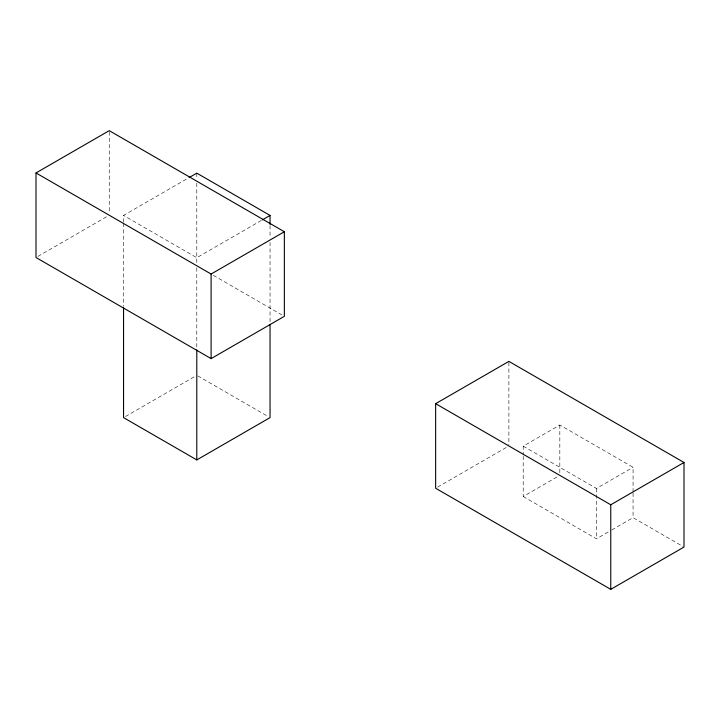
<?xml version="1.0" encoding="UTF-8"?>
<svg xmlns="http://www.w3.org/2000/svg" width="720" height="720" viewBox="0 0 720 720"><rect width="100%" height="100%" fill="white"/><g stroke="black" fill="none" stroke-linecap="round" stroke-linejoin="round"><path stroke-width="0.54" stroke-dasharray="3.6 2.7" d="M633.069 491.94L633.069 467.298L559.827 425.016L523.206 446.157L523.206 455.112M37.926 256.401L108.279 215.784M123.552 222.165L123.552 215.424L188.127 178.146M261.369 220.428L196.794 257.706L123.552 215.424M125.478 416.511L194.868 376.443M437.58 487.134L506.961 447.075M523.206 456.228L523.206 496.512L557.892 476.487M523.206 446.157L596.448 488.448L633.069 467.298M523.206 496.512L596.448 538.803L610.848 530.487M611.802 529.929L633.069 517.653L683.037 546.507M213.336 275.328L282.402 315.198M197.757 375.894L268.11 416.511M633.069 493.056L633.069 517.653M596.448 488.448L596.448 538.803M559.827 425.016L559.827 474.246M508.896 362.502L508.896 444.852M270.045 225.531L270.045 237.888M270.045 242.379L270.045 322.137M196.794 173.133L196.794 178.749M196.794 183.249L196.794 264.123M196.794 267.822L196.794 348.696M123.552 223.29L123.552 306.414M109.242 131.769L109.242 213.003"/><path stroke-width="1.08" d="M36 172.944L109.242 130.653L284.355 231.75L284.355 316.323L211.104 358.614L36 257.517L36 172.944L211.104 274.041L284.355 231.75M189.09 177.588L196.794 173.133L270.045 215.424L270.045 224.406M262.332 219.87L270.045 215.424M123.552 307.539L123.552 417.618L196.794 459.909L270.045 417.618L270.045 324.387M435.645 403.677L508.896 361.386L684 462.483L684 547.056L610.758 589.347L435.645 488.25L435.645 403.677L610.758 504.774L684 462.483M610.758 504.774L610.758 589.347M211.104 274.041L211.104 358.614M196.794 349.821L196.794 459.909"/></g></svg>
